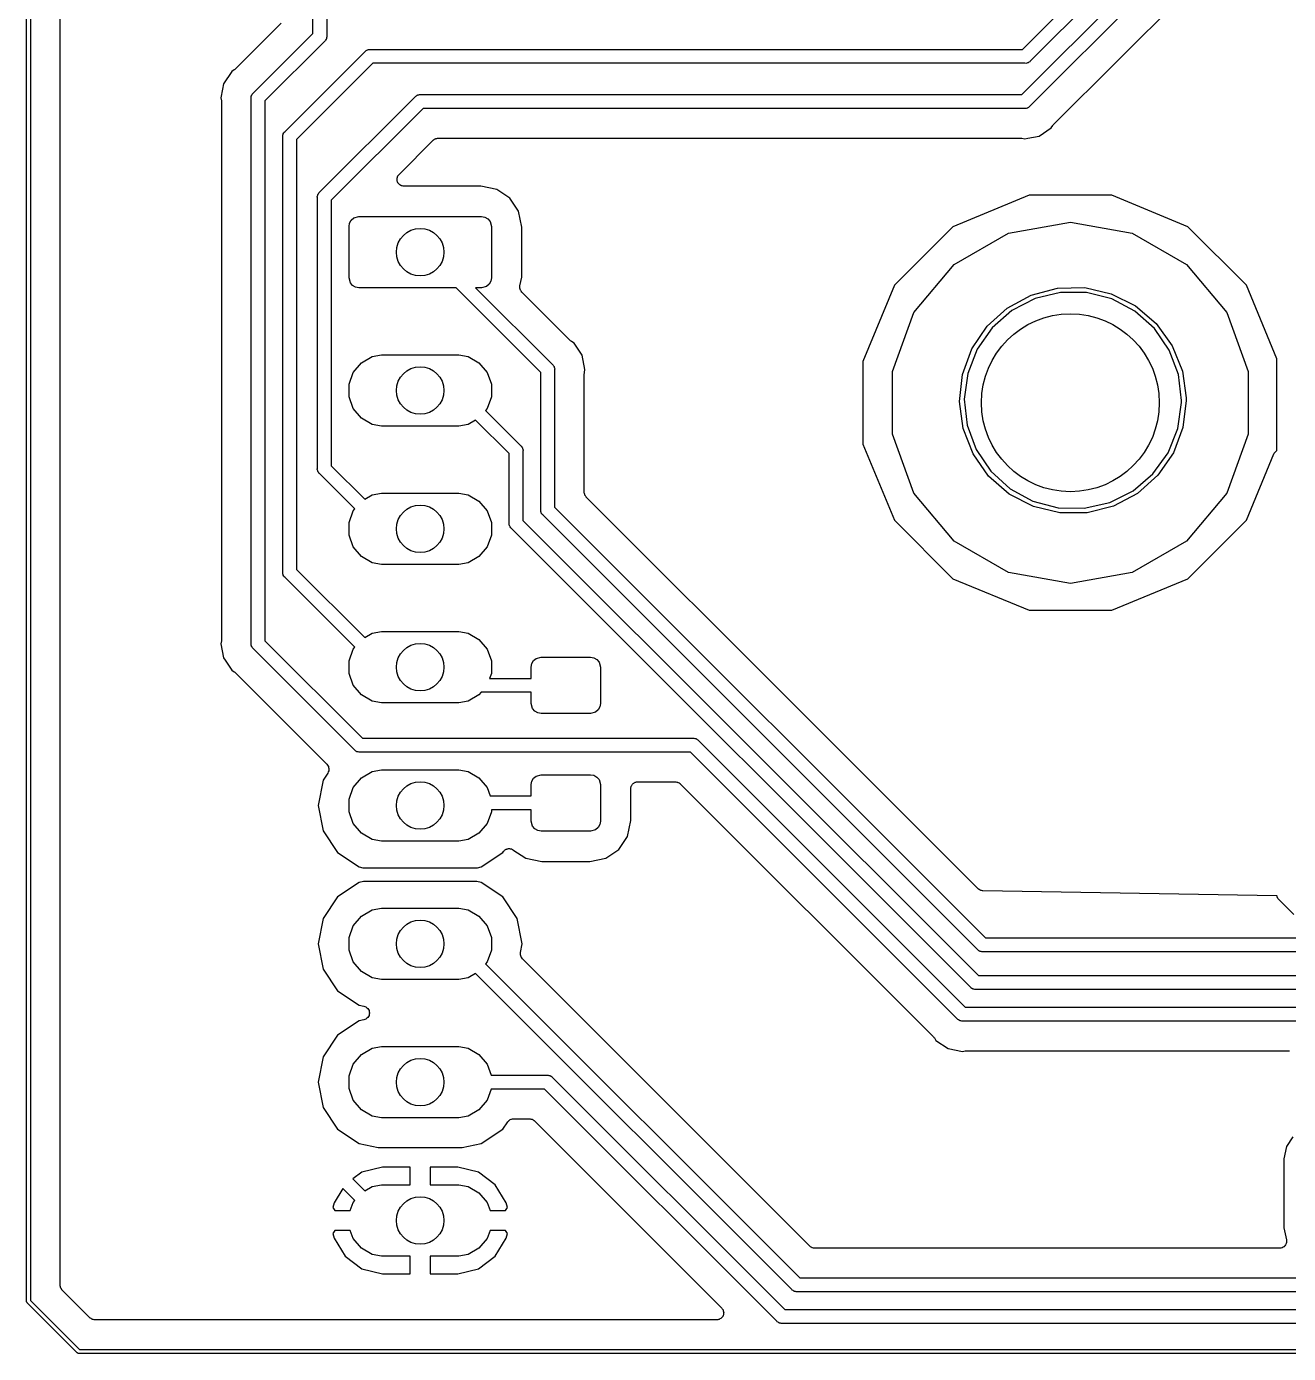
# Model space of a CAD drawing. Extents: x 81 to 161, y -172 to -32.
# Drawn here: x 81.48 to 113.4, y -172.14 to -138.56 of the extents above; entities that cross this region are included whole.
import ezdxf

# ---------------------------------------------------------------- set-up
doc = ezdxf.new("R2010")
doc.units = 0
doc.header["$MEASUREMENT"] = 0
doc.layers.add('BLACK', color=7, linetype='CONTINUOUS')

msp = doc.modelspace()

# ---------------------------------------------------------------- linework, layer by layer
at = {"layer": 'BLACK', "linetype": 'CONTINUOUS'}
for p, q in [((81.484, -170.813), (81.484, -33.2762)), ((81.584, -33.2947), (81.584, -170.794)), ((82.334, -170.411), (82.334, -33.6779)), ((88.725, -138.739), (88.725, -127.332)), ((89.075, -127.332), (89.075, -138.803)), ((106.671, -139.144), (112.841, -132.974)), ((113.043, -133.267), (106.873, -139.437)), ((106.66, -140.287), (113.173, -133.774)), ((113.374, -134.067), (106.861, -140.58)), ((107.463, -141.039), (112.989, -135.514)), ((87.9237, -138.479), (86.762, -139.641)), ((87.2212, -140.242), (88.725, -138.739)), ((89.0183, -138.94), (87.5145, -140.444)), ((89.0361, -138.925), (89.0183, -138.94)), ((89.0477, -138.905), (89.0361, -138.925)), ((89.061, -138.886), (89.0477, -138.905)), ((89.0631, -138.879), (89.061, -138.886)), ((89.067, -138.872), (89.0631, -138.879)), ((89.071, -138.849), (89.067, -138.872)), ((89.077, -138.826), (89.071, -138.849)), ((89.075, -138.803), (89.077, -138.826)), ((88.0212, -141.22), (90.0409, -139.201)), ((90.0409, -139.201), (90.0558, -139.183)), ((90.0558, -139.183), (90.0759, -139.171)), ((90.0759, -139.171), (90.0949, -139.158)), ((90.0949, -139.158), (90.1025, -139.156)), ((90.1025, -139.156), (90.1092, -139.152)), ((90.1092, -139.152), (90.1321, -139.148)), ((90.1321, -139.148), (90.1545, -139.142)), ((90.1545, -139.142), (90.1776, -139.144)), ((90.1776, -139.144), (106.671, -139.144)), ((86.7479, -139.651), (86.7355, -139.663)), ((86.762, -139.641), (86.7479, -139.651)), ((90.2425, -139.494), (88.3145, -141.422)), ((106.736, -139.494), (90.2425, -139.494)), ((106.759, -139.496), (106.736, -139.494)), ((106.782, -139.49), (106.759, -139.496)), ((106.805, -139.486), (106.782, -139.49)), ((106.811, -139.482), (106.805, -139.486)), ((106.819, -139.48), (106.811, -139.482)), ((106.838, -139.467), (106.819, -139.48)), ((106.858, -139.455), (106.838, -139.467)), ((106.873, -139.437), (106.858, -139.455)), ((86.6726, -139.705), (86.4682, -140.011)), ((86.7355, -139.663), (86.6726, -139.705)), ((86.4412, -140.146), (86.3964, -140.371)), ((86.4682, -140.011), (86.4412, -140.146)), ((87.1685, -140.334), (87.1725, -140.311)), ((87.1725, -140.311), (87.1764, -140.304)), ((87.1764, -140.304), (87.1785, -140.296)), ((87.1785, -140.296), (87.1918, -140.277)), ((87.1918, -140.277), (87.2034, -140.257)), ((87.2034, -140.257), (87.2212, -140.242)), ((91.3109, -140.344), (91.3258, -140.326)), ((91.3258, -140.326), (91.3459, -140.314)), ((91.3459, -140.314), (91.3649, -140.301)), ((91.3649, -140.301), (91.3725, -140.299)), ((91.3725, -140.299), (91.3792, -140.295)), ((91.3792, -140.295), (91.4021, -140.291)), ((91.4021, -140.291), (91.4245, -140.285)), ((91.4245, -140.285), (91.4476, -140.287)), ((91.4476, -140.287), (106.66, -140.287)), ((86.3964, -140.371), (86.4111, -140.446)), ((86.4111, -140.446), (86.4115, -140.463)), ((86.4115, -140.463), (86.4145, -140.48)), ((86.4145, -140.48), (86.4145, -140.735)), ((87.1625, -140.356), (87.1685, -140.334)), ((87.1645, -140.379), (87.1625, -140.356)), ((87.1645, -140.828), (87.1645, -140.379)), ((87.5145, -140.444), (87.5145, -154.106)), ((88.8966, -142.758), (91.3109, -140.344)), ((91.5125, -140.637), (89.19, -142.959)), ((106.725, -140.637), (91.5125, -140.637)), ((106.748, -140.639), (106.725, -140.637)), ((106.77, -140.633), (106.748, -140.639)), ((106.793, -140.629), (106.77, -140.633)), ((106.8, -140.625), (106.793, -140.629)), ((106.807, -140.623), (106.8, -140.625)), ((106.826, -140.61), (106.807, -140.623)), ((106.846, -140.598), (106.826, -140.61)), ((106.861, -140.58), (106.846, -140.598)), ((86.4145, -140.735), (86.4145, -154.07)), ((87.1645, -154.171), (87.1645, -140.828)), ((87.1645, -140.828), (87.1645, -140.828)), ((87.9625, -141.334), (87.9685, -141.312)), ((87.9645, -141.357), (87.9625, -141.334)), ((87.9685, -141.312), (87.9725, -141.289)), ((87.9725, -141.289), (87.9764, -141.282)), ((87.9764, -141.282), (87.9785, -141.274)), ((87.9785, -141.274), (87.9918, -141.255)), ((87.9918, -141.255), (88.0034, -141.235)), ((88.0034, -141.235), (88.0212, -141.22)), ((106.806, -141.39), (107.093, -141.333)), ((107.093, -141.333), (107.399, -141.129)), ((107.399, -141.129), (107.441, -141.066)), ((107.441, -141.066), (107.453, -141.054)), ((107.453, -141.054), (107.463, -141.039)), ((87.9645, -152.364), (87.9645, -141.357)), ((88.3145, -141.422), (88.3145, -152.299)), ((90.905, -142.305), (91.7719, -141.438)), ((91.7719, -141.438), (91.7782, -141.434)), ((91.7782, -141.434), (91.7831, -141.428)), ((91.7831, -141.428), (91.8029, -141.417)), ((91.8029, -141.417), (91.8217, -141.403)), ((91.8217, -141.403), (91.8291, -141.401)), ((91.8291, -141.401), (91.8358, -141.398)), ((91.8358, -141.398), (91.8583, -141.394)), ((91.8583, -141.394), (91.8804, -141.388)), ((91.8804, -141.388), (91.8881, -141.388)), ((91.8881, -141.388), (91.8956, -141.387)), ((91.8956, -141.387), (106.624, -141.387)), ((106.624, -141.387), (106.641, -141.39)), ((106.641, -141.39), (106.658, -141.39)), ((106.658, -141.39), (106.732, -141.405)), ((106.732, -141.405), (106.806, -141.39)), ((90.8746, -142.349), (90.8772, -142.341)), ((90.8772, -142.341), (90.8919, -142.324)), ((90.8919, -142.324), (90.905, -142.305)), ((90.8544, -142.414), (90.8564, -142.406)), ((90.8564, -142.436), (90.8544, -142.414)), ((90.8564, -142.398), (90.8642, -142.377)), ((90.8564, -142.406), (90.8564, -142.398)), ((90.8564, -142.459), (90.8564, -142.436)), ((90.859, -142.467), (90.8564, -142.459)), ((90.8597, -142.474), (90.859, -142.467)), ((90.8694, -142.495), (90.8597, -142.474)), ((90.8642, -142.377), (90.8702, -142.355)), ((90.8772, -142.516), (90.8694, -142.495)), ((90.8702, -142.355), (90.8746, -142.349)), ((90.8822, -142.522), (90.8772, -142.516)), ((90.8854, -142.529), (90.8822, -142.522)), ((90.9016, -142.545), (90.8854, -142.529)), ((90.9163, -142.563), (90.9016, -142.545)), ((90.9229, -142.567), (90.9163, -142.563)), ((90.9284, -142.572), (90.9229, -142.567)), ((90.9491, -142.582), (90.9284, -142.572)), ((90.9689, -142.593), (90.9491, -142.582)), ((90.9765, -142.595), (90.9689, -142.593)), ((90.9835, -142.598), (90.9765, -142.595)), ((91.0062, -142.6), (90.9835, -142.598)), ((91.0288, -142.604), (91.0062, -142.6)), ((92.9728, -142.604), (91.0288, -142.604)), ((93.3783, -142.685), (92.9728, -142.604)), ((88.838, -142.872), (88.844, -142.849)), ((88.84, -142.895), (88.838, -142.872)), ((88.84, -149.739), (88.84, -142.895)), ((88.844, -142.849), (88.848, -142.826)), ((88.848, -142.826), (88.8519, -142.819)), ((88.8519, -142.819), (88.8539, -142.812)), ((88.8539, -142.812), (88.8673, -142.793)), ((88.8673, -142.793), (88.8789, -142.773)), ((88.8789, -142.773), (88.8966, -142.758)), ((89.19, -142.959), (89.19, -149.675)), ((93.7075, -142.905), (93.3783, -142.685)), ((93.9275, -143.234), (93.7075, -142.905)), ((106.842, -142.832), (104.913, -143.631)), ((108.931, -142.832), (106.842, -142.832)), ((110.86, -143.631), (108.931, -142.832)), ((94.0081, -143.639), (93.9275, -143.234)), ((89.64, -143.622), (89.6551, -143.536)), ((89.64, -144.922), (89.64, -143.622)), ((89.6551, -143.536), (89.6985, -143.461)), ((89.6985, -143.461), (89.765, -143.405)), ((89.765, -143.405), (89.89, -143.372)), ((89.89, -143.372), (92.99, -143.372)), ((92.99, -143.372), (93.0755, -143.387)), ((93.0755, -143.387), (93.1507, -143.43)), ((93.1507, -143.43), (93.2065, -143.497)), ((93.2065, -143.497), (93.24, -143.622)), ((93.24, -143.622), (93.24, -144.922)), ((94.0081, -144.905), (94.0081, -143.639)), ((104.913, -143.631), (103.436, -145.108)), ((106.324, -143.788), (107.886, -143.513)), ((107.886, -143.513), (109.449, -143.788)), ((112.337, -145.108), (110.86, -143.631)), ((104.949, -144.582), (106.324, -143.788)), ((109.449, -143.788), (110.824, -144.582)), ((103.929, -145.797), (104.949, -144.582)), ((110.824, -144.582), (111.844, -145.797)), ((89.6735, -145.047), (89.64, -144.922)), ((93.2249, -145.008), (93.1815, -145.083)), ((93.24, -144.922), (93.2249, -145.008)), ((93.9645, -145.124), (94.0081, -144.905)), ((89.7293, -145.114), (89.6735, -145.047)), ((89.8045, -145.157), (89.7293, -145.114)), ((89.89, -145.172), (89.8045, -145.157)), ((92.3465, -145.172), (89.89, -145.172)), ((94.49, -147.316), (92.3465, -145.172)), ((92.99, -145.172), (92.8415, -145.172)), ((92.8415, -145.172), (94.7834, -147.114)), ((93.115, -145.139), (92.99, -145.172)), ((93.1815, -145.083), (93.115, -145.139)), ((93.9618, -145.174), (93.9639, -145.149)), ((93.9633, -145.179), (93.9618, -145.174)), ((93.9631, -145.185), (93.9633, -145.179)), ((93.9711, -145.209), (93.9631, -145.185)), ((93.9639, -145.149), (93.9645, -145.124)), ((93.9775, -145.232), (93.9711, -145.209)), ((93.9808, -145.237), (93.9775, -145.232)), ((93.9827, -145.243), (93.9808, -145.237)), ((93.9981, -145.262), (93.9827, -145.243)), ((94.0123, -145.282), (93.9981, -145.262)), ((95.2425, -146.512), (94.0123, -145.282)), ((103.436, -145.108), (102.636, -147.038)), ((106.289, -145.685), (106.895, -145.356)), ((106.895, -145.356), (107.561, -145.181)), ((107.634, -145.293), (106.993, -145.447)), ((107.561, -145.181), (108.25, -145.17)), ((108.294, -145.296), (107.634, -145.293)), ((108.25, -145.17), (108.921, -145.324)), ((108.934, -145.457), (108.294, -145.296)), ((108.921, -145.324), (109.537, -145.633)), ((113.109, -146.971), (112.337, -145.108)), ((105.78, -146.148), (106.289, -145.685)), ((106.993, -145.447), (106.406, -145.749)), ((109.518, -145.766), (108.934, -145.457)), ((109.537, -145.633), (110.06, -146.081)), ((103.386, -147.289), (103.929, -145.797)), ((106.406, -145.749), (105.909, -146.183)), ((110.01, -146.205), (109.518, -145.766)), ((111.844, -145.797), (112.386, -147.289)), ((105.396, -146.72), (105.78, -146.148)), ((105.909, -146.183), (105.529, -146.723)), ((110.384, -146.749), (110.01, -146.205)), ((110.06, -146.081), (110.462, -146.64)), ((95.2566, -146.522), (95.2425, -146.512)), ((95.269, -146.534), (95.2566, -146.522)), ((95.3319, -146.576), (95.269, -146.534)), ((95.5196, -146.857), (95.3319, -146.576)), ((110.462, -146.64), (110.719, -147.279)), ((89.9526, -147.072), (90.2274, -146.913)), ((90.2274, -146.913), (90.4613, -146.872)), ((90.4613, -146.872), (92.4187, -146.872)), ((92.4187, -146.872), (92.6526, -146.913)), ((92.6526, -146.913), (92.9274, -147.072)), ((95.5364, -146.882), (95.5196, -146.857)), ((95.5196, -146.857), (95.5196, -146.857)), ((95.6081, -147.243), (95.5364, -146.882)), ((102.636, -147.038), (102.636, -149.126)), ((105.159, -147.367), (105.396, -146.72)), ((105.529, -146.723), (105.289, -147.338)), ((110.618, -147.366), (110.384, -146.749)), ((113.109, -149.293), (113.109, -146.971)), ((89.64, -147.613), (89.7486, -147.315)), ((89.7486, -147.315), (89.9526, -147.072)), ((92.9274, -147.072), (93.1314, -147.315)), ((93.1314, -147.315), (93.24, -147.613)), ((94.49, -150.791), (94.49, -147.316)), ((94.7834, -147.114), (94.8011, -147.129)), ((94.8011, -147.129), (94.8128, -147.149)), ((94.8128, -147.149), (94.8261, -147.168)), ((94.8261, -147.168), (94.8281, -147.175)), ((94.8281, -147.175), (94.832, -147.182)), ((94.832, -147.182), (94.836, -147.205)), ((94.836, -147.205), (94.842, -147.228)), ((94.842, -147.228), (94.84, -147.251)), ((94.84, -147.251), (94.84, -150.727)), ((95.59, -147.351), (95.593, -147.334)), ((95.59, -150.343), (95.59, -147.351)), ((95.593, -147.334), (95.5934, -147.317)), ((95.5934, -147.317), (95.6081, -147.243)), ((103.386, -148.875), (103.386, -147.289)), ((105.083, -148.051), (105.159, -147.367)), ((105.289, -147.338), (105.203, -147.993)), ((110.697, -148.021), (110.618, -147.366)), ((110.719, -147.279), (110.816, -147.961)), ((112.386, -147.289), (112.386, -148.875)), ((89.64, -147.931), (89.64, -147.613)), ((93.24, -147.613), (93.24, -147.931)), ((89.7486, -148.229), (89.64, -147.931)), ((93.24, -147.931), (93.1314, -148.229)), ((105.173, -148.734), (105.083, -148.051)), ((105.203, -147.993), (105.276, -148.649)), ((110.696, -148.079), (110.697, -148.021)), ((110.817, -148.021), (110.734, -148.705)), ((110.816, -147.961), (110.817, -148.021)), ((89.9526, -148.472), (89.7486, -148.229)), ((93.1314, -148.229), (93.0917, -148.276)), ((93.0917, -148.276), (93.9834, -149.168)), ((110.603, -148.732), (110.696, -148.079)), ((90.2274, -148.631), (89.9526, -148.472)), ((90.4613, -148.672), (90.2274, -148.631)), ((92.4187, -148.672), (90.4613, -148.672)), ((92.6526, -148.631), (92.4187, -148.672)), ((92.8419, -148.521), (92.6526, -148.631)), ((93.69, -149.369), (92.8419, -148.521)), ((105.276, -148.649), (105.503, -149.268)), ((110.734, -148.705), (110.491, -149.35)), ((103.929, -150.367), (103.386, -148.875)), ((105.423, -149.376), (105.173, -148.734)), ((110.357, -149.345), (110.603, -148.732)), ((112.386, -148.875), (111.844, -150.367)), ((93.69, -151.123), (93.69, -149.369)), ((93.9834, -149.168), (94.0011, -149.183)), ((94.0011, -149.183), (94.0127, -149.203)), ((94.0127, -149.203), (94.0261, -149.222)), ((94.0261, -149.222), (94.0281, -149.229)), ((94.0281, -149.229), (94.032, -149.236)), ((94.032, -149.236), (94.036, -149.259)), ((94.036, -149.259), (94.042, -149.282)), ((94.042, -149.282), (94.04, -149.305)), ((94.04, -149.305), (94.04, -151.058)), ((102.636, -149.126), (103.436, -151.056)), ((105.819, -149.94), (105.423, -149.376)), ((105.503, -149.268), (105.871, -149.816)), ((109.972, -149.881), (110.357, -149.345)), ((110.491, -149.35), (110.1, -149.917)), ((112.337, -151.056), (113.032, -149.378)), ((113.032, -149.378), (113.038, -149.369)), ((113.038, -149.369), (113.041, -149.36)), ((113.041, -149.36), (113.054, -149.344)), ((113.054, -149.344), (113.065, -149.326)), ((113.065, -149.326), (113.073, -149.32)), ((113.073, -149.32), (113.079, -149.313)), ((113.079, -149.313), (113.097, -149.302)), ((113.097, -149.302), (113.109, -149.293)), ((89.19, -149.675), (90.0381, -150.523)), ((88.838, -149.762), (88.84, -149.739)), ((88.844, -149.785), (88.838, -149.762)), ((88.848, -149.808), (88.844, -149.785)), ((88.8519, -149.815), (88.848, -149.808)), ((88.8539, -149.822), (88.8519, -149.815)), ((88.8673, -149.841), (88.8539, -149.822)), ((88.8789, -149.861), (88.8673, -149.841)), ((88.8966, -149.876), (88.8789, -149.861)), ((89.7883, -150.768), (88.8966, -149.876)), ((106.339, -150.393), (105.819, -149.94)), ((105.871, -149.816), (106.359, -150.26)), ((109.47, -150.309), (109.972, -149.881)), ((110.1, -149.917), (109.586, -150.376)), ((90.2274, -150.413), (90.4613, -150.372)), ((90.4613, -150.372), (92.4187, -150.372)), ((92.4187, -150.372), (92.6526, -150.413)), ((95.5914, -150.351), (95.59, -150.343)), ((95.5907, -150.359), (95.5914, -150.351)), ((95.5966, -150.381), (95.5907, -150.359)), ((95.6006, -150.403), (95.5966, -150.381)), ((95.6044, -150.41), (95.6006, -150.403)), ((104.949, -151.582), (103.929, -150.367)), ((106.951, -150.708), (106.339, -150.393)), ((106.359, -150.26), (106.939, -150.575)), ((108.88, -150.606), (109.47, -150.309)), ((109.586, -150.376), (108.977, -150.698)), ((111.844, -150.367), (110.824, -151.582)), ((90.0381, -150.523), (90.2274, -150.413)), ((92.6526, -150.413), (92.9274, -150.572)), ((92.9274, -150.572), (93.1314, -150.815)), ((94.84, -150.727), (105.736, -161.623)), ((95.6064, -150.417), (95.6044, -150.41)), ((95.6195, -150.436), (95.6064, -150.417)), ((95.631, -150.456), (95.6195, -150.436)), ((95.6369, -150.461), (95.631, -150.456)), ((95.6413, -150.467), (95.6369, -150.461)), ((100.938, -155.764), (95.6413, -150.467)), ((106.939, -150.575), (107.577, -150.743)), ((107.62, -150.869), (106.951, -150.708)), ((108.237, -150.753), (108.88, -150.606)), ((108.977, -150.698), (108.309, -150.866)), ((89.64, -151.113), (89.7486, -150.815)), ((89.7486, -150.815), (89.7883, -150.768)), ((93.1314, -150.815), (93.24, -151.113)), ((94.04, -151.058), (105.558, -162.576)), ((94.488, -150.815), (94.49, -150.791)), ((94.494, -150.837), (94.488, -150.815)), ((94.498, -150.86), (94.494, -150.837)), ((94.5019, -150.867), (94.498, -150.86)), ((94.504, -150.874), (94.5019, -150.867)), ((94.5173, -150.893), (94.504, -150.874)), ((94.5289, -150.913), (94.5173, -150.893)), ((94.5467, -150.928), (94.5289, -150.913)), ((105.535, -161.916), (94.5467, -150.928)), ((103.436, -151.056), (104.913, -152.533)), ((107.577, -150.743), (108.237, -150.753)), ((108.309, -150.866), (107.62, -150.869)), ((110.86, -152.533), (112.337, -151.056)), ((89.64, -151.431), (89.64, -151.113)), ((93.24, -151.113), (93.24, -151.431)), ((93.688, -151.146), (93.69, -151.123)), ((93.694, -151.168), (93.688, -151.146)), ((93.698, -151.191), (93.694, -151.168)), ((93.7019, -151.198), (93.698, -151.191)), ((93.704, -151.205), (93.7019, -151.198)), ((93.7173, -151.225), (93.704, -151.205)), ((93.7289, -151.245), (93.7173, -151.225)), ((93.7467, -151.26), (93.7289, -151.245)), ((105.356, -162.869), (93.7467, -151.26)), ((89.7486, -151.729), (89.64, -151.431)), ((89.9526, -151.972), (89.7486, -151.729)), ((93.1314, -151.729), (92.9274, -151.972)), ((93.24, -151.431), (93.1314, -151.729)), ((106.324, -152.376), (104.949, -151.582)), ((110.824, -151.582), (109.449, -152.376)), ((90.2274, -152.131), (89.9526, -151.972)), ((92.9274, -151.972), (92.6526, -152.131)), ((87.9625, -152.387), (87.9645, -152.364)), ((87.9685, -152.409), (87.9625, -152.387)), ((87.9725, -152.432), (87.9685, -152.409)), ((88.3145, -152.299), (90.0381, -154.023)), ((90.4613, -152.172), (90.2274, -152.131)), ((92.4187, -152.172), (90.4613, -152.172)), ((92.6526, -152.131), (92.4187, -152.172)), ((107.886, -152.651), (106.324, -152.376)), ((109.449, -152.376), (107.886, -152.651)), ((87.9764, -152.439), (87.9725, -152.432)), ((87.9785, -152.447), (87.9764, -152.439)), ((87.9918, -152.466), (87.9785, -152.447)), ((88.0034, -152.486), (87.9918, -152.466)), ((88.0212, -152.501), (88.0034, -152.486)), ((89.7883, -154.268), (88.0212, -152.501)), ((104.913, -152.533), (106.842, -153.332)), ((108.931, -153.332), (110.86, -152.533)), ((106.842, -153.332), (108.931, -153.332)), ((86.4115, -154.087), (86.4111, -154.104)), ((86.4145, -154.07), (86.4115, -154.087)), ((90.0381, -154.023), (90.2274, -153.913)), ((90.2274, -153.913), (90.4613, -153.872)), ((90.4613, -153.872), (92.4187, -153.872)), ((92.4187, -153.872), (92.6526, -153.913)), ((92.6526, -153.913), (92.9274, -154.072)), ((92.9274, -154.072), (93.1314, -154.315)), ((86.4111, -154.104), (86.3964, -154.178)), ((86.3964, -154.178), (86.4682, -154.539)), ((87.1625, -154.194), (87.1645, -154.171)), ((87.1685, -154.216), (87.1625, -154.194)), ((87.1725, -154.239), (87.1685, -154.216)), ((87.1764, -154.246), (87.1725, -154.239)), ((87.1785, -154.253), (87.1764, -154.246)), ((87.1918, -154.272), (87.1785, -154.253)), ((87.2034, -154.292), (87.1918, -154.272)), ((87.2212, -154.307), (87.2034, -154.292)), ((89.7792, -156.865), (87.2212, -154.307)), ((87.5145, -154.106), (89.9808, -156.572)), ((89.64, -154.613), (89.7486, -154.315)), ((89.7486, -154.315), (89.7883, -154.268)), ((93.1314, -154.315), (93.24, -154.613)), ((86.4682, -154.539), (86.5051, -154.594)), ((86.5051, -154.594), (86.6726, -154.845)), ((89.64, -154.931), (89.64, -154.613)), ((93.24, -154.613), (93.24, -154.931)), ((94.248, -154.768), (94.2631, -154.682)), ((94.248, -155.055), (94.248, -154.768)), ((94.2631, -154.682), (94.3065, -154.607)), ((94.3065, -154.607), (94.373, -154.551)), ((94.373, -154.551), (94.498, -154.518)), ((94.498, -154.518), (95.748, -154.518)), ((95.748, -154.518), (95.8335, -154.533)), ((95.8335, -154.533), (95.9087, -154.576)), ((95.9087, -154.576), (95.9645, -154.643)), ((95.9645, -154.643), (95.998, -154.768)), ((95.998, -154.768), (95.998, -155.693)), ((86.6726, -154.845), (86.7355, -154.887)), ((86.7355, -154.887), (86.7479, -154.899)), ((86.7479, -154.899), (86.762, -154.909)), ((86.762, -154.909), (89.0827, -157.23)), ((89.7486, -155.229), (89.64, -154.931)), ((93.24, -154.931), (93.1946, -155.055)), ((93.1946, -155.055), (94.248, -155.055)), ((89.9526, -155.472), (89.7486, -155.229)), ((92.9833, -155.405), (92.9274, -155.472)), ((94.248, -155.405), (92.9833, -155.405)), ((94.248, -155.693), (94.248, -155.405)), ((90.2274, -155.631), (89.9526, -155.472)), ((90.4613, -155.672), (90.2274, -155.631)), ((92.4187, -155.672), (90.4613, -155.672)), ((92.6526, -155.631), (92.4187, -155.672)), ((92.9274, -155.472), (92.6526, -155.631)), ((94.2815, -155.818), (94.248, -155.693)), ((95.998, -155.693), (95.9829, -155.779)), ((105.553, -160.379), (100.938, -155.764)), ((94.3373, -155.885), (94.2815, -155.818)), ((94.4125, -155.928), (94.3373, -155.885)), ((94.498, -155.943), (94.4125, -155.928)), ((95.748, -155.943), (94.498, -155.943)), ((95.873, -155.91), (95.748, -155.943)), ((95.9395, -155.854), (95.873, -155.91)), ((95.9829, -155.779), (95.9395, -155.854)), ((89.9808, -156.572), (98.3426, -156.572)), ((98.3426, -156.572), (98.3657, -156.57)), ((98.3657, -156.57), (98.3881, -156.576)), ((98.3881, -156.576), (98.411, -156.58)), ((98.411, -156.58), (98.4178, -156.584)), ((98.4178, -156.584), (98.4253, -156.586)), ((98.4253, -156.586), (98.4443, -156.599)), ((98.4443, -156.599), (98.4644, -156.611)), ((98.4644, -156.611), (98.4794, -156.629)), ((98.4794, -156.629), (105.226, -163.376)), ((89.7941, -156.883), (89.7792, -156.865)), ((89.8142, -156.895), (89.7941, -156.883)), ((89.8332, -156.908), (89.8142, -156.895)), ((89.8408, -156.91), (89.8332, -156.908)), ((89.8475, -156.914), (89.8408, -156.91)), ((89.8704, -156.918), (89.8475, -156.914)), ((89.8928, -156.924), (89.8704, -156.918)), ((89.9159, -156.922), (89.8928, -156.924)), ((98.2777, -156.922), (89.9159, -156.922)), ((105.025, -163.669), (98.2777, -156.922)), ((89.1045, -157.45), (88.9857, -157.628)), ((89.0827, -157.23), (89.0991, -157.253)), ((89.0991, -157.253), (89.1159, -157.276)), ((89.116, -157.424), (89.1045, -157.45)), ((89.1159, -157.276), (89.1165, -157.278)), ((89.128, -157.399), (89.116, -157.424)), ((89.1165, -157.278), (89.1176, -157.279)), ((89.1176, -157.279), (89.125, -157.307)), ((89.125, -157.307), (89.1329, -157.334)), ((89.1282, -157.397), (89.128, -157.399)), ((89.129, -157.395), (89.1282, -157.397)), ((89.1308, -157.366), (89.129, -157.395)), ((89.1333, -157.338), (89.1308, -157.366)), ((89.1329, -157.334), (89.1328, -157.336)), ((89.1328, -157.336), (89.1333, -157.338)), ((89.9526, -157.572), (90.2274, -157.413)), ((90.2274, -157.413), (90.4613, -157.372)), ((90.4613, -157.372), (92.4187, -157.372)), ((92.4187, -157.372), (92.6526, -157.413)), ((92.6526, -157.413), (92.9274, -157.572)), ((88.9857, -157.628), (88.8577, -158.272)), ((89.7486, -157.815), (89.9526, -157.572)), ((92.9274, -157.572), (93.1314, -157.815)), ((94.248, -157.743), (94.2631, -157.657)), ((94.248, -158.03), (94.248, -157.743)), ((94.2631, -157.657), (94.3065, -157.582)), ((94.3065, -157.582), (94.373, -157.526)), ((94.373, -157.526), (94.498, -157.493)), ((94.498, -157.493), (95.748, -157.493)), ((95.748, -157.493), (95.8335, -157.508)), ((95.8335, -157.508), (95.9087, -157.551)), ((95.9087, -157.551), (95.9645, -157.618)), ((95.9645, -157.618), (95.998, -157.743)), ((95.998, -157.743), (95.998, -158.668)), ((96.774, -157.802), (96.7767, -157.787)), ((96.7767, -157.787), (96.7843, -157.774)), ((96.7843, -157.774), (96.7896, -157.759)), ((96.7896, -157.759), (96.7994, -157.748)), ((96.7994, -157.748), (96.8071, -157.735)), ((96.8071, -157.735), (96.8188, -157.725)), ((96.8188, -157.725), (96.8286, -157.713)), ((96.8286, -157.713), (96.8419, -157.705)), ((96.8419, -157.705), (96.8536, -157.695)), ((96.8536, -157.695), (96.868, -157.69)), ((96.868, -157.69), (96.8813, -157.683)), ((96.8813, -157.683), (96.8963, -157.68)), ((96.8963, -157.68), (96.9107, -157.675)), ((96.9107, -157.675), (96.926, -157.675)), ((96.926, -157.675), (96.9411, -157.672)), ((96.9411, -157.672), (97.8946, -157.672)), ((97.8946, -157.672), (97.9022, -157.673)), ((97.9022, -157.673), (97.9098, -157.673)), ((97.9098, -157.673), (97.9319, -157.679)), ((97.9319, -157.679), (97.9544, -157.683)), ((97.9544, -157.683), (97.9611, -157.686)), ((97.9611, -157.686), (97.9685, -157.688)), ((97.9685, -157.688), (97.9873, -157.701)), ((97.9873, -157.701), (98.0071, -157.713)), ((98.0071, -157.713), (98.012, -157.719)), ((98.012, -157.719), (98.0183, -157.723)), ((98.0183, -157.723), (104.423, -164.128)), ((89.64, -158.113), (89.7486, -157.815)), ((89.64, -158.431), (89.64, -158.113)), ((93.1314, -157.815), (93.2099, -158.03)), ((93.2099, -158.03), (94.248, -158.03)), ((96.7661, -157.847), (96.7688, -157.832)), ((96.7661, -158.651), (96.7661, -157.847)), ((96.7688, -157.817), (96.774, -157.802)), ((96.7688, -157.832), (96.7688, -157.817)), ((88.8577, -158.272), (88.9857, -158.916)), ((89.7486, -158.729), (89.64, -158.431)), ((93.24, -158.431), (93.1314, -158.729)), ((94.248, -158.38), (93.24, -158.38)), ((93.24, -158.38), (93.24, -158.431)), ((94.248, -158.668), (94.248, -158.38)), ((89.9526, -158.972), (89.7486, -158.729)), ((93.1314, -158.729), (92.9274, -158.972)), ((94.2815, -158.793), (94.248, -158.668)), ((94.3373, -158.86), (94.2815, -158.793)), ((95.9829, -158.754), (95.9395, -158.829)), ((95.998, -158.668), (95.9829, -158.754)), ((96.6855, -159.056), (96.7661, -158.651)), ((88.9857, -158.916), (89.3504, -159.462)), ((90.2274, -159.131), (89.9526, -158.972)), ((90.4613, -159.172), (90.2274, -159.131)), ((92.6526, -159.131), (92.4187, -159.172)), ((92.9274, -158.972), (92.6526, -159.131)), ((94.4125, -158.903), (94.3373, -158.86)), ((94.498, -158.918), (94.4125, -158.903)), ((95.748, -158.918), (94.498, -158.918)), ((95.873, -158.885), (95.748, -158.918)), ((95.9395, -158.829), (95.873, -158.885)), ((96.4655, -159.385), (96.6855, -159.056)), ((89.3504, -159.462), (89.8962, -159.826)), ((92.4187, -159.172), (90.4613, -159.172)), ((92.9838, -159.826), (93.5296, -159.462)), ((93.5296, -159.462), (93.545, -159.439)), ((93.545, -159.439), (93.5555, -159.428)), ((93.5555, -159.428), (93.564, -159.415)), ((93.564, -159.415), (93.5764, -159.406)), ((93.5764, -159.406), (93.587, -159.395)), ((93.587, -159.395), (93.6007, -159.388)), ((93.6007, -159.388), (93.6131, -159.379)), ((93.6131, -159.379), (93.6278, -159.375)), ((93.6278, -159.375), (93.6415, -159.368)), ((93.6415, -159.368), (93.6567, -159.366)), ((93.6567, -159.366), (93.6714, -159.362)), ((93.6714, -159.362), (93.6867, -159.363)), ((93.6867, -159.363), (93.7019, -159.361)), ((93.7019, -159.361), (93.7168, -159.365)), ((93.7168, -159.365), (93.7321, -159.366)), ((93.7321, -159.366), (93.7461, -159.372)), ((93.7461, -159.372), (93.7609, -159.376)), ((93.7609, -159.376), (93.7737, -159.384)), ((93.7737, -159.384), (93.7877, -159.39)), ((93.7877, -159.39), (94.1097, -159.605)), ((96.1363, -159.605), (96.4655, -159.385)), ((94.1097, -159.605), (94.5152, -159.686)), ((94.5152, -159.686), (95.7308, -159.686)), ((95.7308, -159.686), (96.1363, -159.605)), ((89.8962, -159.826), (89.9904, -159.845)), ((89.9904, -159.845), (92.8896, -159.845)), ((92.8896, -159.845), (92.9838, -159.826)), ((89.8962, -160.218), (89.3504, -160.582)), ((90.0105, -160.195), (89.8962, -160.218)), ((92.8695, -160.195), (90.0105, -160.195)), ((92.9838, -160.218), (92.8695, -160.195)), ((93.5296, -160.582), (92.9838, -160.218)), ((105.558, -160.383), (105.553, -160.379)), ((105.562, -160.387), (105.558, -160.383)), ((105.583, -160.4), (105.562, -160.387)), ((105.603, -160.414), (105.583, -160.4)), ((105.609, -160.415), (105.603, -160.414)), ((105.614, -160.419), (105.609, -160.415)), ((105.638, -160.423), (105.614, -160.419)), ((105.662, -160.43), (105.638, -160.423)), ((105.668, -160.429), (105.662, -160.43)), ((105.674, -160.43), (105.668, -160.429)), ((113.11, -160.556), (105.674, -160.43)), ((89.3504, -160.582), (88.9857, -161.128)), ((93.8943, -161.128), (93.5296, -160.582)), ((113.113, -160.566), (113.11, -160.556)), ((113.117, -160.589), (113.113, -160.566)), ((113.121, -160.596), (113.117, -160.589)), ((113.123, -160.603), (113.121, -160.596)), ((113.136, -160.622), (113.123, -160.603)), ((113.148, -160.642), (113.136, -160.622)), ((113.166, -160.657), (113.148, -160.642)), ((113.536, -161.027), (113.166, -160.657)), ((88.9857, -161.128), (88.8577, -161.772)), ((89.7486, -161.315), (89.9526, -161.072)), ((89.9526, -161.072), (90.2274, -160.913)), ((90.2274, -160.913), (90.4613, -160.872)), ((90.4613, -160.872), (92.4187, -160.872)), ((92.4187, -160.872), (92.6526, -160.913)), ((92.6526, -160.913), (92.9274, -161.072)), ((92.9274, -161.072), (93.1314, -161.315)), ((94.0223, -161.772), (93.8943, -161.128)), ((89.64, -161.613), (89.7486, -161.315)), ((93.1314, -161.315), (93.24, -161.613)), ((88.8577, -161.772), (88.9857, -162.416)), ((89.64, -161.931), (89.64, -161.613)), ((93.24, -161.613), (93.24, -161.931)), ((93.9785, -161.992), (94.0223, -161.772)), ((105.736, -161.623), (123.435, -161.623)), ((89.7486, -162.229), (89.64, -161.931)), ((93.24, -161.931), (93.1314, -162.229)), ((93.9758, -162.042), (93.978, -162.017)), ((93.9773, -162.047), (93.9758, -162.042)), ((93.9772, -162.053), (93.9773, -162.047)), ((93.9851, -162.077), (93.9772, -162.053)), ((93.978, -162.017), (93.9785, -161.992)), ((93.9915, -162.1), (93.9851, -162.077)), ((93.9948, -162.105), (93.9915, -162.1)), ((93.9967, -162.111), (93.9948, -162.105)), ((94.0122, -162.13), (93.9967, -162.111)), ((94.0264, -162.15), (94.0122, -162.13)), ((101.299, -169.423), (94.0264, -162.15)), ((105.55, -161.934), (105.535, -161.916)), ((105.57, -161.946), (105.55, -161.934)), ((105.589, -161.959), (105.57, -161.946)), ((105.596, -161.961), (105.589, -161.959)), ((105.603, -161.965), (105.596, -161.961)), ((105.626, -161.969), (105.603, -161.965)), ((105.649, -161.975), (105.626, -161.969)), ((105.672, -161.973), (105.649, -161.975)), ((123.5, -161.973), (105.672, -161.973)), ((88.9857, -162.416), (89.3504, -162.962)), ((89.9526, -162.472), (89.7486, -162.229)), ((90.2274, -162.631), (89.9526, -162.472)), ((93.1314, -162.229), (93.0917, -162.276)), ((93.0917, -162.276), (101.04, -170.225)), ((90.4613, -162.672), (90.2274, -162.631)), ((92.4187, -162.672), (90.4613, -162.672)), ((92.6526, -162.631), (92.4187, -162.672)), ((92.8419, -162.521), (92.6526, -162.631)), ((100.838, -170.518), (92.8419, -162.521)), ((105.558, -162.576), (123.614, -162.576)), ((89.3504, -162.962), (89.8962, -163.326)), ((105.371, -162.887), (105.356, -162.869)), ((105.391, -162.898), (105.371, -162.887)), ((105.41, -162.912), (105.391, -162.898)), ((105.418, -162.914), (105.41, -162.912)), ((105.424, -162.917), (105.418, -162.914)), ((105.447, -162.922), (105.424, -162.917)), ((105.47, -162.928), (105.447, -162.922)), ((105.493, -162.925), (105.47, -162.928)), ((123.679, -162.925), (105.493, -162.925)), ((89.8962, -163.326), (90.0173, -163.35)), ((90.0173, -163.35), (90.0422, -163.36)), ((90.0422, -163.36), (90.0674, -163.369)), ((90.0674, -163.369), (90.0704, -163.371)), ((90.0704, -163.371), (90.074, -163.372)), ((90.074, -163.372), (90.094, -163.39)), ((90.094, -163.39), (90.1148, -163.407)), ((90.1148, -163.407), (90.1168, -163.41)), ((90.1168, -163.41), (90.1197, -163.412)), ((90.1197, -163.412), (90.1325, -163.436)), ((90.1325, -163.436), (90.1463, -163.459)), ((90.1463, -163.459), (90.1471, -163.462)), ((90.1471, -163.462), (90.1489, -163.466)), ((90.1489, -163.466), (90.153, -163.492)), ((90.153, -163.492), (90.1582, -163.518)), ((105.226, -163.376), (123.945, -163.376)), ((89.8962, -163.718), (89.3504, -164.082)), ((90.0173, -163.694), (89.8962, -163.718)), ((90.0422, -163.684), (90.0173, -163.694)), ((90.0674, -163.675), (90.0422, -163.684)), ((90.0704, -163.673), (90.0674, -163.675)), ((90.074, -163.672), (90.0704, -163.673)), ((90.094, -163.654), (90.074, -163.672)), ((90.1148, -163.637), (90.094, -163.654)), ((90.1168, -163.634), (90.1148, -163.637)), ((90.1197, -163.632), (90.1168, -163.634)), ((90.1325, -163.608), (90.1197, -163.632)), ((90.1463, -163.585), (90.1325, -163.608)), ((90.1471, -163.582), (90.1463, -163.585)), ((90.1489, -163.578), (90.1471, -163.582)), ((90.153, -163.552), (90.1489, -163.578)), ((90.1582, -163.526), (90.153, -163.552)), ((90.1582, -163.518), (90.1576, -163.522)), ((90.1576, -163.522), (90.1582, -163.526)), ((105.04, -163.687), (105.025, -163.669)), ((105.06, -163.698), (105.04, -163.687)), ((105.079, -163.712), (105.06, -163.698)), ((105.086, -163.714), (105.079, -163.712)), ((105.093, -163.717), (105.086, -163.714)), ((105.116, -163.722), (105.093, -163.717)), ((105.138, -163.728), (105.116, -163.722)), ((105.161, -163.726), (105.138, -163.728)), ((124.01, -163.726), (105.161, -163.726)), ((89.3504, -164.082), (88.9857, -164.628)), ((104.423, -164.128), (104.433, -164.142)), ((104.433, -164.142), (104.445, -164.154)), ((104.445, -164.154), (104.487, -164.217)), ((89.9526, -164.572), (90.2274, -164.413)), ((90.2274, -164.413), (90.4613, -164.372)), ((90.4613, -164.372), (92.4187, -164.372)), ((92.4187, -164.372), (92.6526, -164.413)), ((92.6526, -164.413), (92.9274, -164.572)), ((104.487, -164.217), (104.793, -164.422)), ((104.793, -164.422), (105.154, -164.494)), ((105.154, -164.494), (105.228, -164.479)), ((105.228, -164.479), (105.245, -164.478)), ((105.245, -164.478), (105.262, -164.476)), ((105.262, -164.476), (113.43, -164.476)), ((88.9857, -164.628), (88.8577, -165.272)), ((89.64, -165.113), (89.7486, -164.815)), ((89.7486, -164.815), (89.9526, -164.572)), ((92.9274, -164.572), (93.1314, -164.815)), ((93.1314, -164.815), (93.2341, -165.097)), ((89.64, -165.431), (89.64, -165.113)), ((93.2341, -165.097), (94.6524, -165.097)), ((94.6524, -165.097), (94.6755, -165.095)), ((94.6755, -165.095), (94.6979, -165.101)), ((94.6979, -165.101), (94.7208, -165.105)), ((94.7208, -165.105), (94.7275, -165.109)), ((94.7275, -165.109), (94.7351, -165.111)), ((94.7351, -165.111), (94.7541, -165.124)), ((94.7541, -165.124), (94.7742, -165.136)), ((94.7742, -165.136), (94.7891, -165.154)), ((94.7891, -165.154), (100.66, -171.025)), ((88.8577, -165.272), (88.9857, -165.916)), ((89.7486, -165.729), (89.64, -165.431)), ((93.2341, -165.447), (93.1314, -165.729)), ((94.5875, -165.447), (93.2341, -165.447)), ((100.458, -171.318), (94.5875, -165.447)), ((89.9526, -165.972), (89.7486, -165.729)), ((93.1314, -165.729), (92.9274, -165.972)), ((88.9857, -165.916), (89.3504, -166.462)), ((90.2274, -166.131), (89.9526, -165.972)), ((90.4613, -166.172), (90.2274, -166.131)), ((92.4187, -166.172), (90.4613, -166.172)), ((92.6526, -166.131), (92.4187, -166.172)), ((92.9274, -165.972), (92.6526, -166.131)), ((89.3504, -166.462), (89.8962, -166.826)), ((92.9838, -166.826), (93.5296, -166.462)), ((93.5296, -166.462), (93.6544, -166.275)), ((93.6544, -166.275), (93.6715, -166.257)), ((93.6715, -166.257), (93.6874, -166.238)), ((93.6874, -166.238), (93.6924, -166.235)), ((93.6924, -166.235), (93.6964, -166.231)), ((93.6964, -166.231), (93.7186, -166.22)), ((93.7186, -166.22), (93.7401, -166.208)), ((93.7401, -166.208), (93.7458, -166.207)), ((93.7458, -166.207), (93.7509, -166.204)), ((93.7509, -166.204), (93.7755, -166.201)), ((93.7755, -166.201), (93.7999, -166.197)), ((93.7999, -166.197), (94.2044, -166.197)), ((94.2044, -166.197), (94.2119, -166.198)), ((94.2119, -166.198), (94.2196, -166.198)), ((94.2196, -166.198), (94.2417, -166.204)), ((94.2417, -166.204), (94.2642, -166.208)), ((94.2642, -166.208), (94.2709, -166.211)), ((94.2709, -166.211), (94.2783, -166.213)), ((94.2783, -166.213), (94.2971, -166.227)), ((94.2971, -166.227), (94.3169, -166.238)), ((94.3169, -166.238), (94.3218, -166.244)), ((94.3218, -166.244), (94.3281, -166.248)), ((94.3281, -166.248), (99.0661, -170.986)), ((89.8962, -166.826), (90.3775, -166.922)), ((92.5025, -166.922), (92.9838, -166.826)), ((113.515, -166.654), (113.349, -166.902)), ((90.3775, -166.922), (92.5025, -166.922)), ((113.349, -166.902), (113.287, -167.212)), ((90.4866, -167.422), (89.9634, -167.553)), ((91.19, -167.422), (90.4866, -167.422)), ((91.19, -167.872), (91.19, -167.422)), ((91.69, -167.422), (91.69, -167.872)), ((92.3934, -167.422), (91.69, -167.422)), ((92.9166, -167.553), (92.3934, -167.422)), ((113.287, -167.212), (113.287, -168.957)), ((89.9634, -167.553), (89.7367, -167.721)), ((89.7367, -167.721), (90.0381, -168.023)), ((93.3392, -167.867), (92.9166, -167.553)), ((89.4832, -167.963), (89.2649, -168.327)), ((89.7883, -168.268), (89.4832, -167.963)), ((90.0381, -168.023), (90.2274, -167.913)), ((90.2274, -167.913), (90.4613, -167.872)), ((90.4613, -167.872), (91.19, -167.872)), ((91.69, -167.872), (92.4187, -167.872)), ((92.4187, -167.872), (92.6526, -167.913)), ((92.6526, -167.913), (92.9274, -168.072)), ((92.9274, -168.072), (93.1314, -168.315)), ((93.6151, -168.327), (93.3392, -167.867)), ((89.2649, -168.327), (89.2344, -168.439)), ((89.2344, -168.439), (89.2785, -168.522)), ((89.2785, -168.522), (89.6732, -168.522)), ((89.6732, -168.522), (89.7486, -168.315)), ((89.7486, -168.315), (89.7883, -168.268)), ((93.1314, -168.315), (93.2068, -168.522)), ((93.2068, -168.522), (93.6015, -168.522)), ((93.6015, -168.522), (93.6456, -168.439)), ((93.6456, -168.439), (93.6151, -168.327)), ((89.2785, -169.022), (89.2344, -169.105)), ((89.2344, -169.105), (89.2649, -169.217)), ((89.6732, -169.022), (89.2785, -169.022)), ((89.7486, -169.229), (89.6732, -169.022)), ((93.2068, -169.022), (93.1314, -169.229)), ((93.6015, -169.022), (93.2068, -169.022)), ((93.6456, -169.105), (93.6015, -169.022)), ((93.6151, -169.217), (93.6456, -169.105)), ((113.287, -168.957), (113.349, -169.265)), ((89.2649, -169.217), (89.5408, -169.677)), ((89.9526, -169.472), (89.7486, -169.229)), ((90.2274, -169.631), (89.9526, -169.472)), ((92.9274, -169.472), (92.6526, -169.631)), ((93.1314, -169.229), (92.9274, -169.472)), ((93.3392, -169.677), (93.6151, -169.217)), ((101.306, -169.428), (101.299, -169.423)), ((101.311, -169.434), (101.306, -169.428)), ((101.33, -169.445), (101.311, -169.434)), ((101.349, -169.458), (101.33, -169.445)), ((101.357, -169.46), (101.349, -169.458)), ((101.363, -169.464), (101.357, -169.46)), ((101.386, -169.468), (101.363, -169.464)), ((101.408, -169.474), (101.386, -169.468)), ((101.416, -169.473), (101.408, -169.474)), ((101.423, -169.475), (101.416, -169.473)), ((113.177, -169.475), (101.423, -169.475)), ((113.179, -169.474), (113.177, -169.475)), ((113.181, -169.474), (113.179, -169.474)), ((113.209, -169.469), (113.181, -169.474)), ((113.237, -169.464), (113.209, -169.469)), ((113.239, -169.463), (113.237, -169.464)), ((113.24, -169.463), (113.239, -169.463)), ((113.265, -169.448), (113.24, -169.463)), ((113.29, -169.434), (113.265, -169.448)), ((113.291, -169.432), (113.29, -169.434)), ((113.292, -169.431), (113.291, -169.432)), ((113.31, -169.409), (113.292, -169.431)), ((113.329, -169.387), (113.31, -169.409)), ((113.33, -169.384), (113.329, -169.385)), ((113.329, -169.385), (113.329, -169.387)), ((113.34, -169.357), (113.33, -169.384)), ((113.349, -169.33), (113.34, -169.357)), ((113.349, -169.265), (113.349, -169.267)), ((113.349, -169.267), (113.349, -169.269)), ((113.349, -169.269), (113.349, -169.298)), ((113.349, -169.298), (113.35, -169.326)), ((113.35, -169.326), (113.349, -169.328)), ((113.349, -169.328), (113.349, -169.33)), ((89.5408, -169.677), (89.9634, -169.991)), ((90.4613, -169.672), (90.2274, -169.631)), ((91.19, -169.672), (90.4613, -169.672)), ((91.19, -170.122), (91.19, -169.672)), ((92.4187, -169.672), (91.69, -169.672)), ((91.69, -169.672), (91.69, -170.122)), ((92.6526, -169.631), (92.4187, -169.672)), ((92.9166, -169.991), (93.3392, -169.677)), ((89.9634, -169.991), (90.4866, -170.122)), ((90.4866, -170.122), (91.19, -170.122)), ((91.69, -170.122), (92.3934, -170.122)), ((92.3934, -170.122), (92.9166, -169.991)), ((82.3353, -170.419), (82.334, -170.411)), ((82.3347, -170.426), (82.3353, -170.419)), ((82.3406, -170.448), (82.3347, -170.426)), ((82.3446, -170.471), (82.3406, -170.448)), ((82.3484, -170.478), (82.3446, -170.471)), ((82.3504, -170.485), (82.3484, -170.478)), ((82.3635, -170.504), (82.3504, -170.485)), ((82.3749, -170.524), (82.3635, -170.504)), ((82.3808, -170.529), (82.3749, -170.524)), ((82.3853, -170.535), (82.3808, -170.529)), ((83.0841, -171.234), (82.3853, -170.535)), ((100.853, -170.536), (100.838, -170.518)), ((100.873, -170.547), (100.853, -170.536)), ((100.892, -170.561), (100.873, -170.547)), ((101.04, -170.225), (126.454, -170.225)), ((81.4834, -170.819), (81.484, -170.813)), ((81.4851, -170.826), (81.4834, -170.819)), ((81.4863, -170.832), (81.4851, -170.826)), ((81.4874, -170.834), (81.4863, -170.832)), ((81.488, -170.836), (81.4874, -170.834)), ((81.4918, -170.842), (81.488, -170.836)), ((81.4951, -170.848), (81.4918, -170.842)), ((81.5002, -170.852), (81.4951, -170.848)), ((82.7671, -172.119), (81.5002, -170.852)), ((81.584, -170.794), (82.8247, -172.035)), ((100.9, -170.563), (100.892, -170.561)), ((100.907, -170.566), (100.9, -170.563)), ((100.93, -170.571), (100.907, -170.566)), ((100.952, -170.577), (100.93, -170.571)), ((100.975, -170.575), (100.952, -170.577)), ((126.519, -170.575), (100.975, -170.575)), ((99.0661, -170.986), (99.0792, -171.005)), ((99.0857, -171.21), (99.0696, -171.227)), ((99.0792, -171.005), (99.0939, -171.022)), ((99.089, -171.203), (99.0857, -171.21)), ((99.0939, -171.197), (99.089, -171.203)), ((99.0939, -171.022), (99.0966, -171.03)), ((99.1017, -171.176), (99.0939, -171.197)), ((99.0966, -171.03), (99.101, -171.036)), ((99.101, -171.036), (99.1069, -171.058)), ((99.1114, -171.155), (99.1017, -171.176)), ((99.1069, -171.058), (99.1147, -171.08)), ((99.1121, -171.148), (99.1114, -171.155)), ((99.1147, -171.14), (99.1121, -171.148)), ((99.1147, -171.08), (99.1147, -171.087)), ((99.1147, -171.087), (99.1167, -171.095)), ((99.1167, -171.095), (99.1147, -171.118)), ((99.1147, -171.118), (99.1147, -171.14)), ((100.66, -171.025), (126.924, -171.025)), ((83.0904, -171.238), (83.0841, -171.234)), ((83.0954, -171.244), (83.0904, -171.238)), ((83.1152, -171.255), (83.0954, -171.244)), ((83.1339, -171.269), (83.1152, -171.255)), ((83.1413, -171.271), (83.1339, -171.269)), ((83.148, -171.274), (83.1413, -171.271)), ((83.1705, -171.278), (83.148, -171.274)), ((83.1926, -171.284), (83.1705, -171.278)), ((83.2003, -171.284), (83.1926, -171.284)), ((83.2079, -171.285), (83.2003, -171.284)), ((98.9424, -171.285), (83.2079, -171.285)), ((98.9649, -171.281), (98.9424, -171.285)), ((98.9877, -171.279), (98.9649, -171.281)), ((98.9946, -171.276), (98.9877, -171.279)), ((99.0022, -171.274), (98.9946, -171.276)), ((99.022, -171.263), (99.0022, -171.274)), ((99.0427, -171.253), (99.022, -171.263)), ((99.0482, -171.248), (99.0427, -171.253)), ((99.0549, -171.244), (99.0482, -171.248)), ((99.0696, -171.227), (99.0549, -171.244)), ((100.473, -171.336), (100.458, -171.318)), ((100.493, -171.347), (100.473, -171.336)), ((100.512, -171.361), (100.493, -171.347)), ((100.52, -171.363), (100.512, -171.361)), ((100.527, -171.367), (100.52, -171.363)), ((100.55, -171.371), (100.527, -171.367)), ((100.572, -171.377), (100.55, -171.371)), ((100.595, -171.375), (100.572, -171.377)), ((126.989, -171.375), (100.595, -171.375)), ((82.7714, -172.124), (82.7671, -172.119)), ((82.7771, -172.127), (82.7714, -172.124)), ((82.7825, -172.131), (82.7771, -172.127)), ((82.7847, -172.132), (82.7825, -172.131)), ((82.7866, -172.133), (82.7847, -172.132)), ((82.7932, -172.134), (82.7866, -172.133)), ((82.7996, -172.136), (82.7932, -172.134)), ((82.8062, -172.135), (82.7996, -172.136)), ((160.081, -172.135), (82.8062, -172.135)), ((82.8247, -172.035), (160.063, -172.035))]:
    msp.add_line(p, q, dxfattribs=at)
at = {"layer": 'BLACK'}
for centre, radius in [((91.44, -144.272), 0.6), ((91.44, -144.272), 0.6), ((107.886, -148.082), 2.25), ((107.886, -148.082), 2.25), ((91.44, -147.772), 0.6), ((91.44, -147.772), 0.6), ((91.44, -151.272), 0.6), ((91.44, -151.272), 0.6), ((91.44, -154.772), 0.6), ((91.44, -154.772), 0.6), ((91.44, -158.272), 0.6), ((91.44, -158.272), 0.6), ((91.44, -161.772), 0.6), ((91.44, -161.772), 0.6), ((91.44, -165.272), 0.6), ((91.44, -165.272), 0.6), ((91.44, -168.772), 0.6), ((91.44, -168.772), 0.6)]:
    msp.add_circle(centre, radius, dxfattribs=at)

doc.saveas('drawing.dxf')
